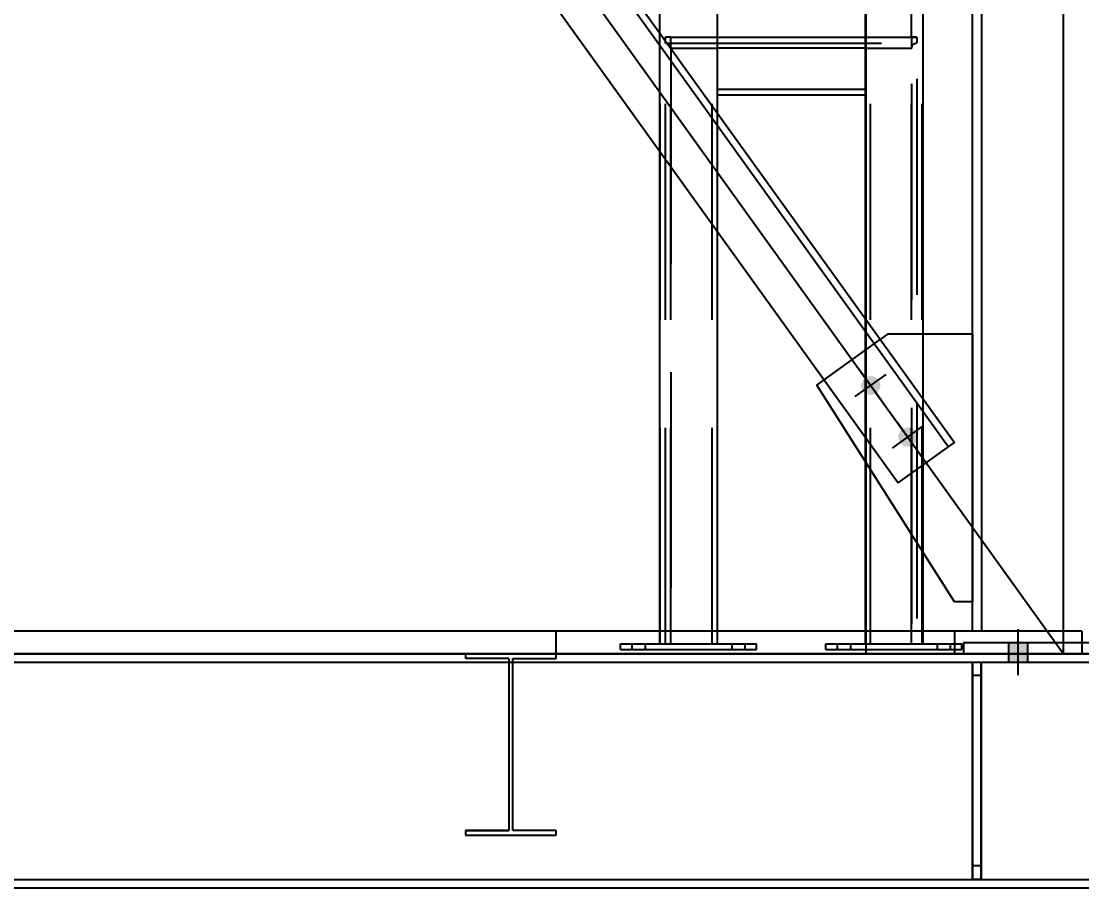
# Model space of a CAD drawing. Header units: metres. Extents: x 0 to 63075, y 0 to 44550.
# Drawn here: x 36301 to 37471, y 15677 to 16633 of the extents above; entities that cross this region are included whole.
import ezdxf

# ---------------------------------------------------------------- set-up
doc = ezdxf.new("R2010")
doc.units = ezdxf.units.M
doc.header["$LTSCALE"] = 75
doc.linetypes.add('HIDDEN2', pattern=[4.7625, 3.175, -1.5875])
for name, color, linetype in [('SDM', 7, 'Continuous'), ('SL1', 8, 'Continuous'), ('SL4', 4, 'Continuous'), ('ST1', 7, 'HIDDEN2')]:
    doc.layers.add(name, color=color, linetype=linetype)
doc.styles.add('ROMANS', font='ROMANS.SHX')
doc.dimstyles.new('75___1-75', dxfattribs={"dimscale": 75, "dimtxt": 2.5, "dimasz": 2, "dimexe": 1.5, "dimexo": 1, "dimgap": 0.5, "dimtad": 1, "dimdec": 0, "dimzin": 12, "dimtxsty": 'ROMANS', "dimcen": 0, "dimclrd": 256, "dimclre": 256, "dimclrt": 3, "dimazin": 3, "dimtfac": 1, "dimtdec": 0, "dimtmove": 0, "dimatfit": 0, "dimfxl": 1, "dimlwd": -1, "dimlwe": -1, "dimarcsym": 0})

# ---------------------------------------------------------------- blocks, each defined once
blk = doc.blocks.new('A$C916a30d5')
at = {"layer": 'SL1'}
for points in [[(2279.4, 5443.7), (2280.1, 5443), (2280.9, 5442.3), (2281.7, 5441.7), (2282.6, 5441.3), (2283.6, 5440.8), (2284.5, 5440.5), (2285.6, 5440.3), (2286.6, 5440.2), (2287.6, 5440.2), (2288.6, 5440.3), (2289.7, 5440.5), (2290.6, 5440.7), (2291.6, 5441.1), (2292.5, 5441.6), (2293.4, 5442.2), (2294.2, 5442.8), (2294.9, 5443.5), (2295.6, 5444.3), (2296.2, 5445.1), (2296.7, 5446.1), (2297.1, 5447), (2297.4, 5448), (2297.6, 5449), (2297.7, 5450), (2297.7, 5451), (2297.7, 5452.1), (2297.5, 5453.1), (2297.2, 5454.1), (2296.8, 5455), (2296.3, 5455.9), (2295.8, 5456.8), (2295.1, 5457.6), (2294.4, 5458.4), (2293.6, 5459), (2292.8, 5459.6), (2291.9, 5460.1), (2290.9, 5460.5), (2289.9, 5460.8), (2288.9, 5461), (2287.9, 5461.2), (2286.9, 5461.2), (2285.9, 5461.1), (2284.8, 5460.9), (2283.9, 5460.6), (2282.9, 5460.2), (2282, 5459.8), (2281.1, 5459.2), (2280.3, 5458.6), (2279.6, 5457.8), (2278.9, 5457.1), (2278.3, 5456.2), (2277.8, 5455.3), (2277.4, 5454.4), (2277.1, 5453.4), (2276.9, 5452.4), (2276.8, 5451.3), (2276.8, 5450.3), (2276.8, 5449.3), (2277, 5448.3), (2277.3, 5447.3), (2277.7, 5446.3), (2278.2, 5445.4), (2278.7, 5444.5)], [(2320.3, 5386.9), (2321, 5386.2), (2321.8, 5385.5), (2322.6, 5384.9), (2323.5, 5384.4), (2324.5, 5384), (2325.4, 5383.7), (2326.4, 5383.5), (2327.5, 5383.4), (2328.5, 5383.4), (2329.5, 5383.4), (2330.5, 5383.6), (2331.5, 5383.9), (2332.5, 5384.3), (2333.4, 5384.8), (2334.3, 5385.3), (2335.1, 5386), (2335.8, 5386.7), (2336.5, 5387.5), (2337.1, 5388.3), (2337.6, 5389.2), (2338, 5390.2), (2338.3, 5391.2), (2338.5, 5392.2), (2338.6, 5393.2), (2338.6, 5394.2), (2338.5, 5395.2), (2338.4, 5396.3), (2338.1, 5397.3), (2337.7, 5398.2), (2337.2, 5399.1), (2336.7, 5400), (2336, 5400.8), (2335.3, 5401.5), (2334.5, 5402.2), (2333.7, 5402.8), (2332.8, 5403.3), (2331.8, 5403.7), (2330.8, 5404), (2329.8, 5404.2), (2328.8, 5404.3), (2327.8, 5404.4), (2326.7, 5404.3), (2325.7, 5404.1), (2324.7, 5403.8), (2323.8, 5403.4), (2322.9, 5402.9), (2322, 5402.4), (2321.2, 5401.7), (2320.5, 5401), (2319.8, 5400.2), (2319.2, 5399.4), (2318.7, 5398.5), (2318.3, 5397.5), (2318, 5396.6), (2317.8, 5395.5), (2317.7, 5394.5), (2317.6, 5393.5), (2317.7, 5392.5), (2317.9, 5391.5), (2318.2, 5390.5), (2318.6, 5389.5), (2319, 5388.6), (2319.6, 5387.7)], [(2439.5, 5167.4), (2439.5, 5154.9), (2460.5, 5154.9), (2460.5, 5167.4)], [(2439.5, 5154.9), (2439.5, 5145.8), (2460.5, 5145.8), (2460.5, 5154.9)]]:
    blk.add_hatch(color=256, dxfattribs=at).paths.add_polyline_path(points, flags=17)
for p, q in [((2409.7, 5180), (2409.7, 8455)), ((2500, 5155), (2500, 8455)), ((200, 8351.5), (2500, 5155)), ((2399.5, 5180), (2399.5, 8255)), ((335.8, 8228), (2379.5, 5387.7)), ((329.4, 8223.4), (2373.1, 5383.1)), ((328, 8108.4), (2317.6, 5343.2)), ((2282.3, 5154.9), (2282.3, 6431.1)), ((2235.9, 5456.8), (2297.7, 5501.3)), ((2305.8, 5507.2), (2297.7, 5501.3)), ((2399.5, 5507.2), (2305.8, 5507.2)), ((2399.5, 5507.2), (2399.5, 5212.3)), ((2275, 5467.7), (2299.5, 5433.6)), ((2227.8, 5451), (2235.9, 5456.8)), ((2270.2, 5438.4), (2304.3, 5462.9)), ((2379.5, 5212.3), (2227.8, 5451)), ((2311.1, 5381.6), (2345.2, 5406.1)), ((2315.9, 5410.9), (2340.4, 5376.8)), ((2317.6, 5343.2), (2379.5, 5387.7)), ((2399.5, 5212.3), (2379.5, 5212.3)), ((2520, 5180), (500, 5180)), ((1940, 5155), (1940, 5180)), ((1940, 5155), (1940, 5180)), ((2379.5, 5180), (2379.5, 5155)), ((2450, 5131.2), (2450, 5182)), ((2450, 5131.2), (2450, 5182)), ((2520, 5180), (2520, 5155)), ((2389.5, 5167.4), (2389.5, 5154.9)), ((2389.5, 5167.4), (2610.5, 5167.4)), ((2439.5, 5154.9), (2439.5, 5167.4)), ((2439.5, 5154.9), (2439.5, 5167.4)), ((2460.5, 5154.9), (2460.5, 5167.4)), ((2460.5, 5154.9), (2460.5, 5167.4)), ((7262, 5154.9), (338, 5154.9)), ((500, 5155), (2520, 5155)), ((1940, 5154.9), (1840, 5154.9)), ((1940, 5154.9), (1840, 5154.9)), ((1840, 5154.9), (1840, 5149.7)), ((1887.9, 5149.7), (1840, 5149.7)), ((1887.9, 5149.7), (1840, 5149.7)), ((1840, 5149.7), (1840, 5149.7)), ((1887.9, 5149.7), (1887.9, 4960.1)), ((1892.2, 5149.7), (1892.2, 5149.7)), ((1892.2, 5149.7), (1940, 5149.7)), ((1892.2, 4960.1), (1892.2, 5149.7)), ((1892.2, 5149.7), (1940, 5149.7)), ((1940, 5155), (1940, 5155)), ((1940, 5154.9), (1940, 5154.9)), ((1940, 5149.7), (1940, 5154.9)), ((1940, 5149.7), (1940, 5149.7)), ((1940, 5149.7), (1940, 5149.7)), ((2389.5, 5154.9), (2610.5, 5154.9)), ((2439.5, 5145.8), (2439.5, 5154.9)), ((2439.5, 5145.8), (2439.5, 5154.9)), ((2460.5, 5145.8), (2460.5, 5154.9)), ((2460.5, 5145.8), (2460.5, 5154.9)), ((1192.2, 5145.8), (1887.9, 5145.8)), ((1887.9, 5145.8), (1892.2, 5145.8)), ((1892.2, 5145.8), (2802.1, 5145.8)), ((2399.5, 4906), (2399.5, 5145.8)), ((2399.5, 5145.8), (2409, 5145.8)), ((2399.5, 5145.8), (2399.5, 4906)), ((2399.5, 5145.8), (2409, 5145.8)), ((2409, 5145.8), (2409, 4906)), ((2409, 4906), (2409, 5145.8)), ((2409, 5130.8), (2399.5, 5130.8)), ((2409, 5130.8), (2399.5, 5130.8)), ((1887.9, 4960.1), (1840, 4960.1)), ((1840, 4960.1), (1840, 4954.9)), ((1840, 4960.1), (1887.9, 4960.1)), ((1840, 4954.9), (1840, 4954.9)), ((1840, 4954.9), (1940, 4954.9)), ((1840, 4954.9), (1940, 4954.9)), ((1840, 4954.9), (1840, 4954.9)), ((1887.9, 4960.1), (1887.9, 4960.1)), ((1892.2, 4960.1), (1892.2, 4960.1)), ((1940, 4960.1), (1892.2, 4960.1)), ((1940, 4960.1), (1892.2, 4960.1)), ((1892.2, 4960.1), (1892.2, 4960.1)), ((1940, 4960.1), (1940, 4960.1)), ((1940, 4954.9), (1940, 4960.1)), ((1940, 4954.9), (1940, 4954.9)), ((1940, 4954.9), (1940, 4954.9)), ((2409, 4921), (2399.5, 4921)), ((2409, 4921), (2399.5, 4921)), ((338, 4906), (7262, 4906)), ((2409, 4906), (2399.5, 4906)), ((2399.5, 4906), (2409, 4906)), ((338, 4896.9), (7262, 4896.9))]:
    blk.add_line(p, q, dxfattribs=at)
blk = doc.blocks.new('*D27')
at = {"layer": 'Defpoints', "color": 0, "transparency": 16777216}
for p in [(37007.8, 17285.4), (33880.1, 15935.3), (38625.5, 15935.3)]:
    blk.add_point(p, dxfattribs=at)
at = {"layer": 'SDM', "transparency": 16777216}
for p, q in [((36932.8, 17285.4), (33767.6, 17285.4)), ((33880.1, 17135.4), (33880.1, 16085.3)), ((38550.5, 15935.3), (33767.6, 15935.3))]:
    blk.add_line(p, q, dxfattribs=at)
for points in [[(33855.1, 17135.4), (33905.1, 17135.4), (33880.1, 17285.4)], [(33855.1, 16085.3), (33905.1, 16085.3), (33880.1, 15935.3)]]:
    blk.add_solid(points, dxfattribs=at)
at = {"layer": 'SDM', "color": 3, "transparency": 16777216, "insert": (33748.9, 16610.3), "char_height": 187.5, "attachment_point": 5, "rotation": 90, "style": 'ROMANS'}
blk.add_mtext('1350', dxfattribs=at)
blk = doc.blocks.new('A$C542b401d')
at = {"layer": 'SL4'}
for p, q in [((48, 1350), (48, 6.3)), ((338, 6.3), (338, 1350)), ((111.5, 1286.5), (111.5, 6.3)), ((274.5, 6.3), (274.5, 1286.5)), ((111.5, 675), (111.5, 611.5)), ((274.5, 675), (111.5, 675)), ((274.5, 611.5), (274.5, 675)), ((274.5, 611.5), (111.5, 611.5)), ((4.8, 0), (4.8, 6.3)), ((154.8, 6.3), (4.8, 6.3)), ((154.8, 0), (4.8, 0)), ((154.8, 0), (154.8, 6.3)), ((231.3, 0), (231.3, 6.3)), ((381.3, 6.3), (231.3, 6.3)), ((381.3, 0), (231.3, 0)), ((381.3, 0), (381.3, 6.3))]:
    blk.add_line(p, q, dxfattribs=at)
at = {"layer": 'ST1'}
for p, q in [((48.5, 6.3), (48.5, 1349.5)), ((337.5, 6.3), (337.5, 1349.5)), ((54.3, 1343.6), (54.3, 6.3)), ((60.2, 1337.8), (60.2, 6.3)), ((60.2, 675), (60.2, 1337.8)), ((325.8, 6.3), (325.8, 1337.8)), ((325.8, 1337.8), (325.8, 675)), ((331.6, 6.3), (331.6, 1343.6)), ((105.6, 6.3), (105.6, 1292.3)), ((280.4, 6.3), (280.4, 1292.3)), ((54.3, 674.5), (331.6, 674.5)), ((54.3, 675), (54.3, 668.6)), ((54.3, 675), (60.2, 675)), ((331.6, 668.6), (54.3, 668.6)), ((60.2, 675), (60.2, 662.8)), ((111.5, 675), (60.2, 675)), ((325.8, 675), (274.5, 675)), ((325.8, 662.8), (325.8, 675)), ((325.8, 675), (331.6, 675)), ((331.6, 668.6), (331.6, 675)), ((111.5, 662.8), (60.2, 662.8)), ((60.2, 6.3), (60.2, 662.8)), ((111.5, 662.8), (274.5, 662.8)), ((325.8, 662.8), (274.5, 662.8)), ((325.8, 662.8), (325.8, 6.3)), ((111.5, 617.3), (274.5, 617.3)), ((17.8, 6.3), (17.8, 0)), ((31.8, 0), (31.8, 6.3)), ((127.8, 6.3), (127.8, 0)), ((141.8, 0), (141.8, 6.3)), ((244.3, 6.3), (244.3, 0)), ((258.3, 0), (258.3, 6.3)), ((354.3, 6.3), (354.3, 0)), ((368.3, 0), (368.3, 6.3))]:
    blk.add_line(p, q, dxfattribs=at)
for centre, start, end in [((54.3, 662.8), 0, 90), ((331.6, 662.8), 90, 180)]:
    blk.add_arc(centre, 5.85, start, end, dxfattribs=at)

msp = doc.modelspace()

# ---------------------------------------------------------------- block references
at = {"layer": 'SDM'}
msp.add_blockref('A$C916a30d5', (34950.5, 10780.4), dxfattribs=at)
at = {"layer": 'SDM', "xscale": -1}
msp.add_blockref('A$C542b401d', (37343, 15940.1), dxfattribs=at)

# ---------------------------------------------------------------- dimensions: what is measured, and where the dimension line sits
at = {"layer": 'SDM'}
dim = msp.add_linear_dim(base=(33880.1, 15935.3), p1=(37007.8, 17285.4), p2=(38625.5, 15935.3), angle=90, dimstyle='75___1-75', dxfattribs=at)
dim.commit()
dim.dimension.update_dxf_attribs({"geometry": '*D27', "text_midpoint": (33748.9, 16610.3)})

doc.saveas('drawing.dxf')
